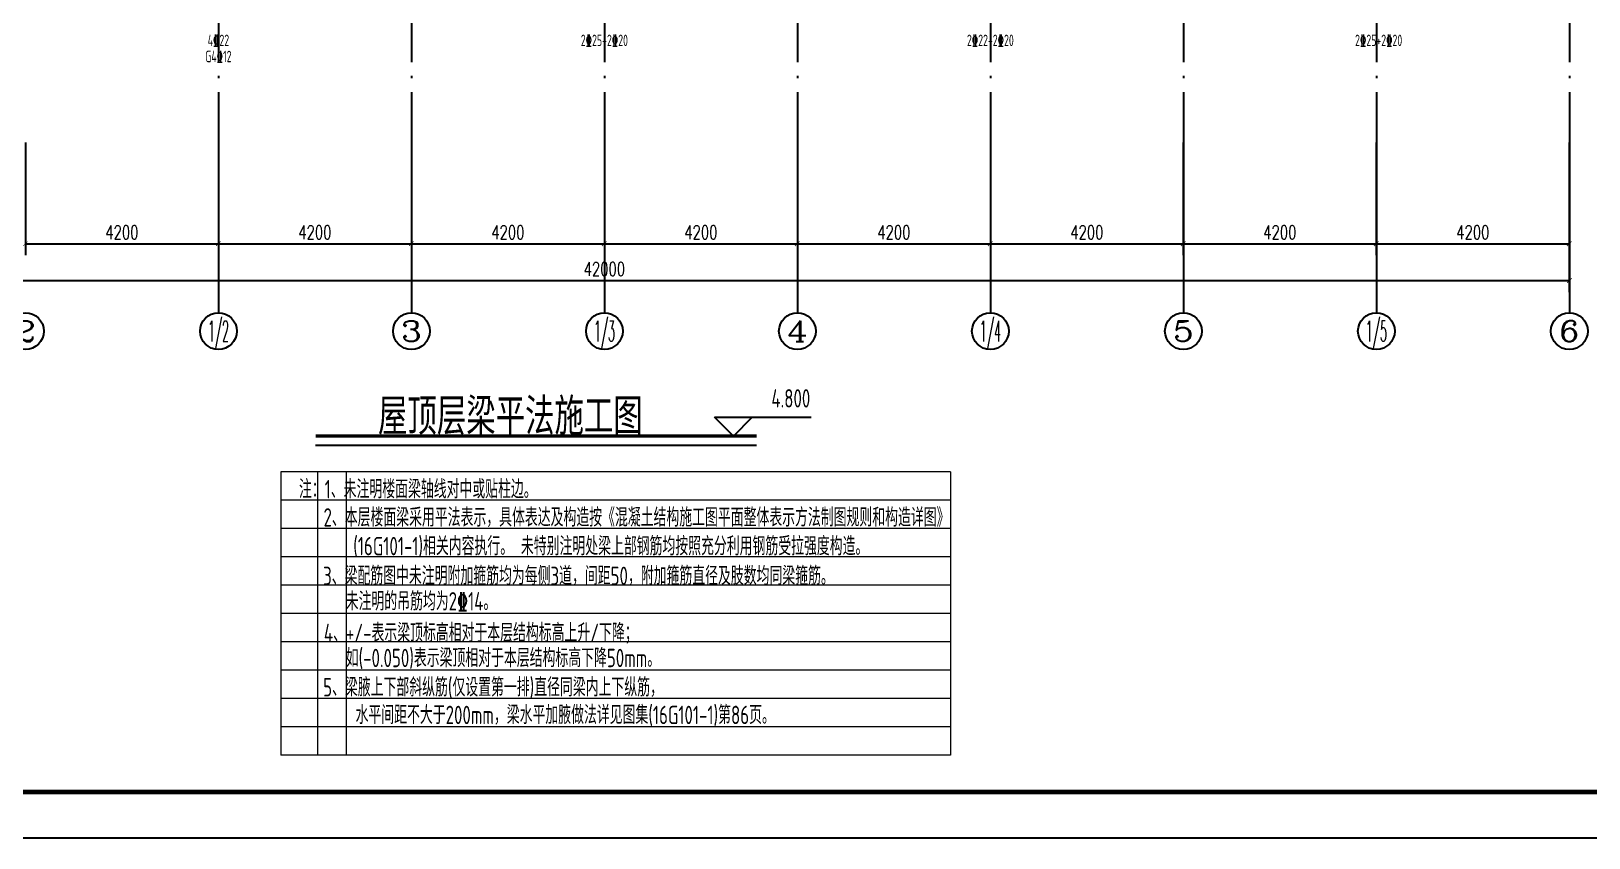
# Model space of a CAD drawing. Extents: x 169490 to 7584583, y -2399407 to 1374371.
# Drawn here: x 2868172 to 2902072, y 761197 to 778748 of the extents above; entities that cross this region are included whole.
import ezdxf
from ezdxf.enums import TextEntityAlignment as Align

# ---------------------------------------------------------------- set-up
doc = ezdxf.new("R2010")
doc.units = 0
doc.header["$LTSCALE"] = 100
doc.linetypes.add('D3轴线点划线', pattern=[18.5, 12, -3, 0.5, -3])
doc.layers.get('0').update_dxf_attribs({"linetype": 'CONTINUOUS'})
doc.layers.get('DEFPOINTS').update_dxf_attribs({"linetype": 'CONTINUOUS'})
for name, color, linetype in [('AXIS', 3, 'CONTINUOUS'), ('AXIS_TEXT', 4, 'CONTINUOUS'), ('C-AXIS(轴号)', 3, 'CONTINUOUS'), ('C-AXIS-T(字)', 7, 'CONTINUOUS'), ('C-DOTE', 8, 'D3轴线点划线'), ('dsptext_col', 2, 'CONTINUOUS'), ('S-0-TEXT', 7, 'CONTINUOUS'), ('THIN', 190, 'CONTINUOUS'), ('图框', 140, 'CONTINUOUS'), ('文字', 7, 'CONTINUOUS'), ('门编号', 6, 'CONTINUOUS')]:
    doc.layers.add(name, color=color, linetype=linetype)
doc.layers.add('S-1-TEXT', color=7, linetype='CONTINUOUS', lineweight=18)
doc.layers.add('梁原位标注', color=7, linetype='CONTINUOUS', lineweight=18)
doc.styles.add('_TCH_AXIS', font='COMPLEX', dxfattribs={"bigfont": 'GBCBIG'})
doc.styles.add('_TCH_DIM_T3', font='SIMPLEX.shx', dxfattribs={"width": 0.705882, "bigfont": 'GBCBIG.shx'})
doc.styles.add('BW_Rein', font='Tssdeng.shx', dxfattribs={"width": 0.7, "bigfont": 'hztxt.shx'})
doc.styles.add('COMPLEX', font='COMPLEX')
doc.styles.add('TSSD_Label', font='Tssdeng.shx', dxfattribs={"width": 0.7, "bigfont": 'hztxt.shx'})
doc.styles.add('TSSD_REIN', font='tssdeng.shx', dxfattribs={"width": 0.7, "bigfont": 'hztxt.shx'})
doc.dimstyles.new('_TCH_ARCH&&100', dxfattribs={"dimtxt": 297.5, "dimasz": 100, "dimexe": 250, "dimexo": 300, "dimgap": 100, "dimtad": 1, "dimdec": 0, "dimzin": 0, "dimdsep": 46, "dimtxsty": '_TCH_DIM_T3', "dimblk": 'ARCHTICK', "dimcen": 0.09, "dimclrt": 7, "dimazin": 2, "dimtfac": 1, "dimtdec": 0, "dimtix": 1, "dimtmove": 2, "dimatfit": 3, "dimfxl": 1, "dimtolj": 1, "dimtzin": 0, "dimarcsym": 0})

# ---------------------------------------------------------------- blocks, each defined once
blk = doc.blocks.new('_ARCHTICK')
at = {"const_width": 0.15}
blk.add_lwpolyline([(-0.5, -0.5), (0.5, 0.5)], dxfattribs=at)
blk = doc.blocks.new('*D2092')
at = {"layer": 'AXIS', "color": 0, "lineweight": -2, "transparency": 16777216}
for p, q in [((2859647, 776322), (2859647, 773072)), ((2901647, 776322), (2901647, 773072)), ((2859647, 773322), (2901647, 773322))]:
    blk.add_line(p, q, dxfattribs=at)
at = {"layer": 'DEFPOINTS', "color": 0, "transparency": 16777216}
for p in [(2859647, 776622), (2901647, 776622), (2901647, 773322)]:
    blk.add_point(p, dxfattribs=at)
at = {"layer": 'AXIS', "color": 0, "lineweight": -2, "transparency": 16777216, "xscale": 100, "yscale": 100, "zscale": 100, "rotation": 180}
blk.add_blockref('_ARCHTICK', (2859647, 773322), dxfattribs=at)
at = {"layer": 'AXIS', "color": 0, "lineweight": -2, "transparency": 16777216, "xscale": 100, "yscale": 100, "zscale": 100}
blk.add_blockref('_ARCHTICK', (2901647, 773322), dxfattribs=at)
at = {"layer": 'AXIS', "color": 7, "transparency": 16777216, "insert": (2880647, 773571), "char_height": 297.5, "attachment_point": 5, "style": '_TCH_DIM_T3'}
blk.add_mtext('\\A1;42000', dxfattribs=at)
blk = doc.blocks.new('*D2095')
at = {"layer": 'AXIS', "color": 0, "lineweight": -2, "transparency": 16777216}
for p, q in [((2868047, 776322), (2868047, 773872)), ((2872247, 776322), (2872247, 773872)), ((2868047, 774122), (2872247, 774122))]:
    blk.add_line(p, q, dxfattribs=at)
at = {"layer": 'DEFPOINTS', "color": 0, "transparency": 16777216}
for p in [(2868047, 776622), (2872247, 776622), (2872247, 774122)]:
    blk.add_point(p, dxfattribs=at)
at = {"layer": 'AXIS', "color": 0, "lineweight": -2, "transparency": 16777216, "xscale": 100, "yscale": 100, "zscale": 100, "rotation": 180}
blk.add_blockref('_ARCHTICK', (2868047, 774122), dxfattribs=at)
at = {"layer": 'AXIS', "color": 0, "lineweight": -2, "transparency": 16777216, "xscale": 100, "yscale": 100, "zscale": 100}
blk.add_blockref('_ARCHTICK', (2872247, 774122), dxfattribs=at)
at = {"layer": 'AXIS', "color": 7, "transparency": 16777216, "insert": (2870147, 774371), "char_height": 297.5, "attachment_point": 5, "style": '_TCH_DIM_T3'}
blk.add_mtext('\\A1;4200', dxfattribs=at)
blk = doc.blocks.new('*D2096')
at = {"layer": 'AXIS', "color": 0, "lineweight": -2, "transparency": 16777216}
for p, q in [((2872247, 776322), (2872247, 773872)), ((2876447, 776322), (2876447, 773872)), ((2872247, 774122), (2876447, 774122))]:
    blk.add_line(p, q, dxfattribs=at)
at = {"layer": 'DEFPOINTS', "color": 0, "transparency": 16777216}
for p in [(2872247, 776622), (2876447, 776622), (2876447, 774122)]:
    blk.add_point(p, dxfattribs=at)
at = {"layer": 'AXIS', "color": 0, "lineweight": -2, "transparency": 16777216, "xscale": 100, "yscale": 100, "zscale": 100, "rotation": 180}
blk.add_blockref('_ARCHTICK', (2872247, 774122), dxfattribs=at)
at = {"layer": 'AXIS', "color": 0, "lineweight": -2, "transparency": 16777216, "xscale": 100, "yscale": 100, "zscale": 100}
blk.add_blockref('_ARCHTICK', (2876447, 774122), dxfattribs=at)
at = {"layer": 'AXIS', "color": 7, "transparency": 16777216, "insert": (2874347, 774371), "char_height": 297.5, "attachment_point": 5, "style": '_TCH_DIM_T3'}
blk.add_mtext('\\A1;4200', dxfattribs=at)
blk = doc.blocks.new('*D2097')
at = {"layer": 'AXIS', "color": 0, "lineweight": -2, "transparency": 16777216}
for p, q in [((2876447, 776322), (2876447, 773872)), ((2880647, 776322), (2880647, 773872)), ((2876447, 774122), (2880647, 774122))]:
    blk.add_line(p, q, dxfattribs=at)
at = {"layer": 'DEFPOINTS', "color": 0, "transparency": 16777216}
for p in [(2876447, 776622), (2880647, 776622), (2880647, 774122)]:
    blk.add_point(p, dxfattribs=at)
at = {"layer": 'AXIS', "color": 0, "lineweight": -2, "transparency": 16777216, "xscale": 100, "yscale": 100, "zscale": 100, "rotation": 180}
blk.add_blockref('_ARCHTICK', (2876447, 774122), dxfattribs=at)
at = {"layer": 'AXIS', "color": 0, "lineweight": -2, "transparency": 16777216, "xscale": 100, "yscale": 100, "zscale": 100}
blk.add_blockref('_ARCHTICK', (2880647, 774122), dxfattribs=at)
at = {"layer": 'AXIS', "color": 7, "transparency": 16777216, "insert": (2878547, 774371), "char_height": 297.5, "attachment_point": 5, "style": '_TCH_DIM_T3'}
blk.add_mtext('\\A1;4200', dxfattribs=at)
blk = doc.blocks.new('*D2098')
at = {"layer": 'AXIS', "color": 0, "lineweight": -2, "transparency": 16777216}
for p, q in [((2880647, 776322), (2880647, 773872)), ((2884847, 776322), (2884847, 773872)), ((2880647, 774122), (2884847, 774122))]:
    blk.add_line(p, q, dxfattribs=at)
at = {"layer": 'DEFPOINTS', "color": 0, "transparency": 16777216}
for p in [(2880647, 776622), (2884847, 776622), (2884847, 774122)]:
    blk.add_point(p, dxfattribs=at)
at = {"layer": 'AXIS', "color": 0, "lineweight": -2, "transparency": 16777216, "xscale": 100, "yscale": 100, "zscale": 100, "rotation": 180}
blk.add_blockref('_ARCHTICK', (2880647, 774122), dxfattribs=at)
at = {"layer": 'AXIS', "color": 0, "lineweight": -2, "transparency": 16777216, "xscale": 100, "yscale": 100, "zscale": 100}
blk.add_blockref('_ARCHTICK', (2884847, 774122), dxfattribs=at)
at = {"layer": 'AXIS', "color": 7, "transparency": 16777216, "insert": (2882747, 774371), "char_height": 297.5, "attachment_point": 5, "style": '_TCH_DIM_T3'}
blk.add_mtext('\\A1;4200', dxfattribs=at)
blk = doc.blocks.new('*D2099')
at = {"layer": 'AXIS', "color": 0, "lineweight": -2, "transparency": 16777216}
for p, q in [((2884847, 776322), (2884847, 773872)), ((2889047, 776322), (2889047, 773872)), ((2884847, 774122), (2889047, 774122))]:
    blk.add_line(p, q, dxfattribs=at)
at = {"layer": 'DEFPOINTS', "color": 0, "transparency": 16777216}
for p in [(2884847, 776622), (2889047, 776622), (2889047, 774122)]:
    blk.add_point(p, dxfattribs=at)
at = {"layer": 'AXIS', "color": 0, "lineweight": -2, "transparency": 16777216, "xscale": 100, "yscale": 100, "zscale": 100, "rotation": 180}
blk.add_blockref('_ARCHTICK', (2884847, 774122), dxfattribs=at)
at = {"layer": 'AXIS', "color": 0, "lineweight": -2, "transparency": 16777216, "xscale": 100, "yscale": 100, "zscale": 100}
blk.add_blockref('_ARCHTICK', (2889047, 774122), dxfattribs=at)
at = {"layer": 'AXIS', "color": 7, "transparency": 16777216, "insert": (2886947, 774371), "char_height": 297.5, "attachment_point": 5, "style": '_TCH_DIM_T3'}
blk.add_mtext('\\A1;4200', dxfattribs=at)
blk = doc.blocks.new('*D2100')
at = {"layer": 'AXIS', "color": 0, "lineweight": -2, "transparency": 16777216}
for p, q in [((2889047, 776322), (2889047, 773872)), ((2893247, 776322), (2893247, 773872)), ((2889047, 774122), (2893247, 774122))]:
    blk.add_line(p, q, dxfattribs=at)
at = {"layer": 'DEFPOINTS', "color": 0, "transparency": 16777216}
for p in [(2889047, 776622), (2893247, 776622), (2893247, 774122)]:
    blk.add_point(p, dxfattribs=at)
at = {"layer": 'AXIS', "color": 0, "lineweight": -2, "transparency": 16777216, "xscale": 100, "yscale": 100, "zscale": 100, "rotation": 180}
blk.add_blockref('_ARCHTICK', (2889047, 774122), dxfattribs=at)
at = {"layer": 'AXIS', "color": 0, "lineweight": -2, "transparency": 16777216, "xscale": 100, "yscale": 100, "zscale": 100}
blk.add_blockref('_ARCHTICK', (2893247, 774122), dxfattribs=at)
at = {"layer": 'AXIS', "color": 7, "transparency": 16777216, "insert": (2891147, 774371), "char_height": 297.5, "attachment_point": 5, "style": '_TCH_DIM_T3'}
blk.add_mtext('\\A1;4200', dxfattribs=at)
blk = doc.blocks.new('*D2101')
at = {"layer": 'AXIS', "color": 0, "lineweight": -2, "transparency": 16777216}
for p, q in [((2893247, 776322), (2893247, 773872)), ((2897447, 776322), (2897447, 773872)), ((2893247, 774122), (2897447, 774122))]:
    blk.add_line(p, q, dxfattribs=at)
at = {"layer": 'DEFPOINTS', "color": 0, "transparency": 16777216}
for p in [(2893247, 776622), (2897447, 776622), (2897447, 774122)]:
    blk.add_point(p, dxfattribs=at)
at = {"layer": 'AXIS', "color": 0, "lineweight": -2, "transparency": 16777216, "xscale": 100, "yscale": 100, "zscale": 100, "rotation": 180}
blk.add_blockref('_ARCHTICK', (2893247, 774122), dxfattribs=at)
at = {"layer": 'AXIS', "color": 0, "lineweight": -2, "transparency": 16777216, "xscale": 100, "yscale": 100, "zscale": 100}
blk.add_blockref('_ARCHTICK', (2897447, 774122), dxfattribs=at)
at = {"layer": 'AXIS', "color": 7, "transparency": 16777216, "insert": (2895347, 774371), "char_height": 297.5, "attachment_point": 5, "style": '_TCH_DIM_T3'}
blk.add_mtext('\\A1;4200', dxfattribs=at)
blk = doc.blocks.new('*D2102')
at = {"layer": 'AXIS', "color": 0, "lineweight": -2, "transparency": 16777216}
for p, q in [((2897447, 776322), (2897447, 773872)), ((2901647, 776322), (2901647, 773872)), ((2897447, 774122), (2901647, 774122))]:
    blk.add_line(p, q, dxfattribs=at)
at = {"layer": 'DEFPOINTS', "color": 0, "transparency": 16777216}
for p in [(2897447, 776622), (2901647, 776622), (2901647, 774122)]:
    blk.add_point(p, dxfattribs=at)
at = {"layer": 'AXIS', "color": 0, "lineweight": -2, "transparency": 16777216, "xscale": 100, "yscale": 100, "zscale": 100, "rotation": 180}
blk.add_blockref('_ARCHTICK', (2897447, 774122), dxfattribs=at)
at = {"layer": 'AXIS', "color": 0, "lineweight": -2, "transparency": 16777216, "xscale": 100, "yscale": 100, "zscale": 100}
blk.add_blockref('_ARCHTICK', (2901647, 774122), dxfattribs=at)
at = {"layer": 'AXIS', "color": 7, "transparency": 16777216, "insert": (2899547, 774371), "char_height": 297.5, "attachment_point": 5, "style": '_TCH_DIM_T3'}
blk.add_mtext('\\A1;4200', dxfattribs=at)
blk = doc.blocks.new('_AXISO')
blk.add_circle((0, 0), 0.5)
at = {"layer": 'AXIS_TEXT', "style": 'COMPLEX', "width": 1.041667}
blk.add_attdef('A', text='', height=0.56, dxfattribs=at).set_placement((-0.25, -0.28), (0.25, -0.28), align=Align.FIT)

msp = doc.modelspace()

# ---------------------------------------------------------------- linework, layer by layer
at = {"layer": 'C-AXIS(轴号)'}
for p, q in [((2872247.5, 776622.3), (2872247.5, 772622.3)), ((2876447.5, 776622.3), (2876447.5, 772622.3)), ((2880647.5, 776622.3), (2880647.5, 772622.3)), ((2884847.5, 776622.3), (2884847.5, 772622.3)), ((2889047.5, 776622.3), (2889047.5, 772622.3)), ((2893247.5, 776622.3), (2893247.5, 772622.3)), ((2897447.5, 776622.3), (2897447.5, 772622.3)), ((2901647.5, 776622.3), (2901647.5, 772622.3))]:
    msp.add_line(p, q, dxfattribs=at)
at = {"layer": 'C-DOTE'}
for p, q in [((2872247.5, 795922.3), (2872247.5, 776622.3)), ((2876447.5, 795922.3), (2876447.5, 776622.3)), ((2880647.5, 795922.3), (2880647.5, 776622.3)), ((2884847.5, 795922.3), (2884847.5, 776622.3)), ((2889047.5, 795922.3), (2889047.5, 776622.3)), ((2893247.5, 795922.3), (2893247.5, 776622.3)), ((2897447.5, 795922.3), (2897447.5, 776622.3)), ((2901647.5, 795922.3), (2901647.5, 776622.3))]:
    msp.add_line(p, q, dxfattribs=at)
at = {"layer": 'dsptext_col', "ltscale": 10}
msp.add_lwpolyline([(2848994.3, 802196.9), (2912794.3, 802196.9), (2912794.3, 762196.9), (2848994.3, 762196.9)], close=True, dxfattribs=at)
at = {"layer": 'S-1-TEXT', "color": 8}
for p, q in [((2888182.6, 769161.9), (2873606, 769161.9)), ((2873606, 769161.9), (2873606, 762995.5)), ((2874406.9, 769161.9), (2874406.9, 762995.5)), ((2875024.4, 769161.9), (2875024.4, 762995.5)), ((2888182.6, 769161.9), (2888182.6, 762995.5)), ((2888182.6, 768545.3), (2873606, 768545.3)), ((2888182.6, 767928.6), (2873606, 767928.6)), ((2888182.6, 767312), (2873606, 767312)), ((2888182.6, 766695.3), (2873606, 766695.3)), ((2888182.6, 766078.7), (2873606, 766078.7)), ((2888182.6, 765462), (2873606, 765462)), ((2888182.6, 764845.4), (2873606, 764845.4)), ((2888182.6, 764228.8), (2873606, 764228.8)), ((2888182.6, 763612.1), (2873606, 763612.1)), ((2888182.6, 762995.5), (2873606, 762995.5))]:
    msp.add_line(p, q, dxfattribs=at)
at = {"layer": 'THIN'}
for p, q in [((2883454.6, 769939.1), (2883042.1, 770351.6)), ((2883042.1, 770351.6), (2885145.5, 770351.6)), ((2883454.6, 769939.1), (2883867.1, 770351.6))]:
    msp.add_line(p, q, dxfattribs=at)
at = {"layer": '图框'}
msp.add_lwpolyline([(2846494.3, 761196.9), (2920794.3, 761196.9), (2920794.3, 803196.9), (2846494.3, 803196.9)], close=True, dxfattribs=at)
at = {"layer": '图框', "const_width": 100}
msp.add_lwpolyline([(2848994.3, 762196.9), (2919794.3, 762196.9), (2919794.3, 802196.9), (2848994.3, 802196.9)], close=True, dxfattribs=at)
at = {"layer": '文字'}
msp.add_line((2874361.2, 769743.2), (2883958, 769743.2), dxfattribs=at)
at = {"layer": '文字', "const_width": 75}
msp.add_lwpolyline([(2874361.2, 769939.1), (2883958, 769939.1)], dxfattribs=at)

# ---------------------------------------------------------------- block references
at = {"layer": 'C-AXIS(轴号)'}
ref = msp.add_blockref('_AXISO', (2868047.5, 772222.3), dxfattribs=dict(at, xscale=800, yscale=800, zscale=800))
ref.add_attrib('A', '2', dxfattribs={"layer": 'C-AXIS-T(字)', "height": 452.5, "style": '_TCH_AXIS', "width": 1.5}).set_placement((2867821.2, 771996.1), (2868273.7, 771996.1), align=Align.FIT)
ref = msp.add_blockref('_AXISO', (2872247.5, 772222.3), dxfattribs=dict(at, xscale=800, yscale=800, zscale=800))
ref.add_attrib('A', '1/2', dxfattribs={"layer": 'C-AXIS-T(字)', "height": 452.55, "style": '_TCH_AXIS', "width": 0.411765}).set_placement((2872021.2, 771996.1), (2872473.7, 771996.1), align=Align.FIT)
ref = msp.add_blockref('_AXISO', (2876447.5, 772222.3), dxfattribs=dict(at, xscale=800, yscale=800, zscale=800))
ref.add_attrib('A', '3', dxfattribs={"layer": 'C-AXIS-T(字)', "height": 452.5, "style": '_TCH_AXIS', "width": 1.5}).set_placement((2876221.2, 771996.1), (2876673.7, 771996.1), align=Align.FIT)
ref = msp.add_blockref('_AXISO', (2880647.5, 772222.3), dxfattribs=dict(at, xscale=800, yscale=800, zscale=800))
ref.add_attrib('A', '1/3', dxfattribs={"layer": 'C-AXIS-T(字)', "height": 452.55, "style": '_TCH_AXIS', "width": 0.411765}).set_placement((2880421.2, 771996.1), (2880873.7, 771996.1), align=Align.FIT)
ref = msp.add_blockref('_AXISO', (2884847.5, 772222.3), dxfattribs=dict(at, xscale=800, yscale=800, zscale=800))
ref.add_attrib('A', '4', dxfattribs={"layer": 'C-AXIS-T(字)', "height": 452.5, "style": '_TCH_AXIS', "width": 1.3125}).set_placement((2884621.2, 771996.1), (2885073.7, 771996.1), align=Align.FIT)
ref = msp.add_blockref('_AXISO', (2889047.5, 772222.3), dxfattribs=dict(at, xscale=800, yscale=800, zscale=800))
ref.add_attrib('A', '1/4', dxfattribs={"layer": 'C-AXIS-T(字)', "height": 452.55, "style": '_TCH_AXIS', "width": 0.396226}).set_placement((2888821.2, 771996.1), (2889273.7, 771996.1), align=Align.FIT)
ref = msp.add_blockref('_AXISO', (2893247.5, 772222.3), dxfattribs=dict(at, xscale=800, yscale=800, zscale=800))
ref.add_attrib('A', '5', dxfattribs={"layer": 'C-AXIS-T(字)', "height": 452.5, "style": '_TCH_AXIS', "width": 1.5}).set_placement((2893021.2, 771996.1), (2893473.7, 771996.1), align=Align.FIT)
ref = msp.add_blockref('_AXISO', (2897447.5, 772222.3), dxfattribs=dict(at, xscale=800, yscale=800, zscale=800))
ref.add_attrib('A', '1/5', dxfattribs={"layer": 'C-AXIS-T(字)', "height": 452.55, "style": '_TCH_AXIS', "width": 0.411765}).set_placement((2897221.2, 771996.1), (2897673.7, 771996.1), align=Align.FIT)
ref = msp.add_blockref('_AXISO', (2901647.5, 772222.3), dxfattribs=dict(at, xscale=800, yscale=800, zscale=800))
ref.add_attrib('A', '6', dxfattribs={"layer": 'C-AXIS-T(字)', "height": 452.5, "style": '_TCH_AXIS', "width": 1.5}).set_placement((2901421.2, 771996.1), (2901873.7, 771996.1), align=Align.FIT)

# ---------------------------------------------------------------- texts
at = {"layer": 'S-0-TEXT', "style": 'TSSD_REIN', "width": 0.7}
for s, p in [(' 注：1、未注明楼面梁轴线对中或贴柱边。', (2873830.5, 768581.9, -2339.2)), ('2、本层楼面梁采用平法表示，具体表达及构造按《混凝土结构施工图平面整体表示方法制图规则和构造详图》', (2874535.2, 767969.1, 27253.5)), (' (16G101-1)相关内容执行。 未特别注明处梁上部钢筋均按照充分利用钢筋受拉强度构造。', (2875012.2, 767343.5, 28423.1)), ('3、梁配筋图中未注明附加箍筋均为每侧3道，间距50，附加箍筋直径及肢数均同梁箍筋。', (2874526.7, 766697.2, 28423.1)), ('未注明的吊筋均为2%%13214。', (2875018.4, 766143.3)), ('4、+/-表示梁顶标高相对于本层结构标高上升/下降；', (2874542.8, 765455.3, 28423.1)), ('如(-0.050)表示梁顶相对于本层结构标高下降50mm。', (2875018.4, 764910.1)), ('5、梁腋上下部斜纵筋(仅设置第一排)直径同梁内上下纵筋，', (2874526.9, 764273.2, 28423.1)), ('  水平间距不大于200mm，梁水平加腋做法详见图集(16G101-1)第86页。', (2874893, 763671.1))]:
    msp.add_text(s, height=400, rotation=359.99983, dxfattribs=at).set_placement(p)
at = {"layer": 'THIN', "style": 'TSSD_Label', "width": 0.7}
msp.add_text('4.800', height=400, dxfattribs=at).set_placement((2885128.8, 770438.8), align=Align.BOTTOM_RIGHT)
at = {"layer": '梁原位标注', "style": 'BW_Rein', "width": 0.65}
for s, p in [('4%%13222', (2872247.5, 778422.3)), ('2%%13225+2%%13220', (2880647.5, 778422.3)), ('2%%13222+2%%13220', (2889047.5, 778422.3)), ('2%%13225+2%%13220', (2897497.5, 778422.3)), ('G4%%13212', (2872247.5, 778072.3))]:
    msp.add_text(s, height=250, dxfattribs=at).set_placement(p, align=Align.CENTER)
at = {"layer": '门编号', "color": 7, "style": 'TSSD_REIN', "width": 0.8}
msp.add_text('屋顶层梁平法施工图', height=800, dxfattribs=at).set_placement((2878601.3, 770401.8), align=Align.MIDDLE)

# ---------------------------------------------------------------- dimensions: what is measured, and where the dimension line sits
at = {"layer": 'AXIS'}
for p1, p2, distance, picture, middle in [((2859647.5, 776622.3), (2901647.5, 776622.3), -3300, '*D2092', (2880647.5, 773571.1)), ((2868047.5, 776622.3), (2872247.5, 776622.3), -2500, '*D2095', (2870147.5, 774371.1)), ((2872247.5, 776622.3), (2876447.5, 776622.3), -2500, '*D2096', (2874347.5, 774371.1)), ((2876447.5, 776622.3), (2880647.5, 776622.3), -2500, '*D2097', (2878547.5, 774371.1)), ((2880647.5, 776622.3), (2884847.5, 776622.3), -2500, '*D2098', (2882747.5, 774371.1)), ((2884847.5, 776622.3), (2889047.5, 776622.3), -2500, '*D2099', (2886947.5, 774371.1)), ((2889047.5, 776622.3), (2893247.5, 776622.3), -2500, '*D2100', (2891147.5, 774371.1)), ((2893247.5, 776622.3), (2897447.5, 776622.3), -2500, '*D2101', (2895347.5, 774371.1)), ((2897447.5, 776622.3), (2901647.5, 776622.3), -2500, '*D2102', (2899547.5, 774371.1))]:
    dim = msp.add_aligned_dim(p1=p1, p2=p2, distance=distance, dimstyle='_TCH_ARCH&&100', dxfattribs=at)
    dim.commit()
    dim.dimension.update_dxf_attribs({"geometry": picture, "text_midpoint": middle})

doc.saveas('drawing.dxf')
